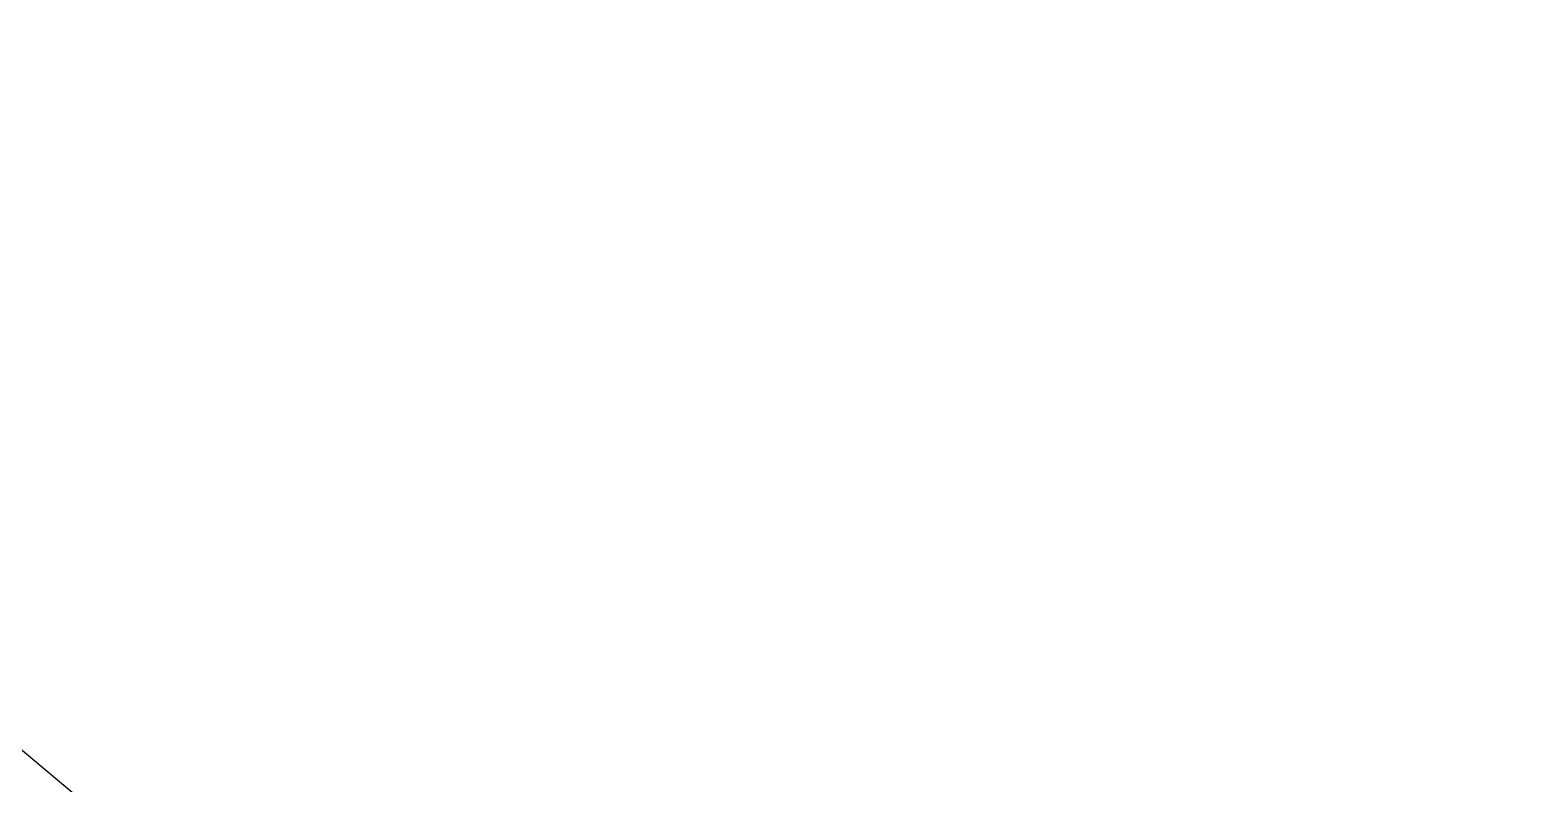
# Model space of a CAD drawing. Header units: metres. Extents: x 822482 to 822767, y 9662202 to 9662512.
# Drawn here: x 822645.279 to 822646.226, y 9662437.988 to 9662438.463 of the extents above; entities that cross this region are included whole.
import ezdxf

# ---------------------------------------------------------------- set-up
doc = ezdxf.new("R2010")
doc.units = ezdxf.units.M
doc.layers.add('ARQ_NE_COTAS', color=7, linetype='Continuous', true_color=0x000000)
doc.styles.add('Arial', font='arial.ttf', dxfattribs={"height": 0.6})
doc.dimstyles.new('1-300', dxfattribs={"dimtxt": 0.6, "dimasz": 0.25, "dimexe": 0.25, "dimexo": 0.25, "dimgap": 0.25, "dimtad": 1, "dimzin": 4, "dimdsep": 46, "dimtxsty": 'Arial', "dimblk": 'ARCHTICK', "dimcen": 0.25, "dimclrd": 256, "dimclre": 256, "dimclrt": 256, "dimadec": 0, "dimazin": 0, "dimtfac": 0.066667, "dimtix": 1, "dimtofl": 0, "dimtmove": 0, "dimatfit": 3, "dimldrblk": 'ARCHTICK', "dimfxl": 0.25, "dimtvp": 1, "dimtolj": 1, "dimtzin": 0, "dimarcsym": 0})

# ---------------------------------------------------------------- blocks, each defined once
blk = doc.blocks.new('_ARCHTICK')
at = {"color": 0, "linetype": 'ByBlock', "const_width": 0.15}
blk.add_lwpolyline([(-0.5, -0.5), (0.5, 0.5)], dxfattribs=at)
blk = doc.blocks.new('*D504')
at = {"layer": 'ARQ_NE_COTAS', "lineweight": -2, "transparency": 16777216}
for p, q in [((364.36173, -239.525), (364.36173, -239.16446)), ((367.67243, -239.525), (367.67243, -239.16446)), ((364.36173, -239.41446), (367.67243, -239.41446))]:
    blk.add_line(p, q, dxfattribs=at)
at = {"layer": 'Defpoints', "color": 0, "transparency": 16777216}
for p in [(367.67243, -239.41446), (364.36173, -239.775), (367.67243, -239.775)]:
    blk.add_point(p, dxfattribs=at)
at = {"layer": 'ARQ_NE_COTAS', "lineweight": -2, "transparency": 16777216, "xscale": 0.25, "yscale": 0.25, "zscale": 0.25, "rotation": 180}
blk.add_blockref('_ARCHTICK', (364.36173, -239.41446), dxfattribs=at)
at = {"layer": 'ARQ_NE_COTAS', "lineweight": -2, "transparency": 16777216, "xscale": 0.25, "yscale": 0.25, "zscale": 0.25}
blk.add_blockref('_ARCHTICK', (367.67243, -239.41446), dxfattribs=at)
at = {"layer": 'ARQ_NE_COTAS', "transparency": 16777216, "insert": (366.01708, -238.85791), "char_height": 0.6, "attachment_point": 5, "style": 'Arial'}
blk.add_mtext('\\A1;3.31', dxfattribs=at)
blk = doc.blocks.new('A$C8f1b9c42')
at = {"layer": 'ARQ_NE_COTAS'}
dim = blk.add_linear_dim(base=(367.67243, -239.41446), p1=(364.36173, -239.775), p2=(367.67243, -239.775), dimstyle='1-300', dxfattribs=at)
dim.commit()
dim.dimension.update_dxf_attribs({"geometry": '*D504', "text_midpoint": (366.01708, -238.85791)})

msp = doc.modelspace()

# ---------------------------------------------------------------- block references
at = {"ltscale": 10, "rotation": 140.0090103764572}
msp.add_blockref('A$C8f1b9c42', (822772.88904, 9662018.46966), dxfattribs=at)

doc.saveas('drawing.dxf')
